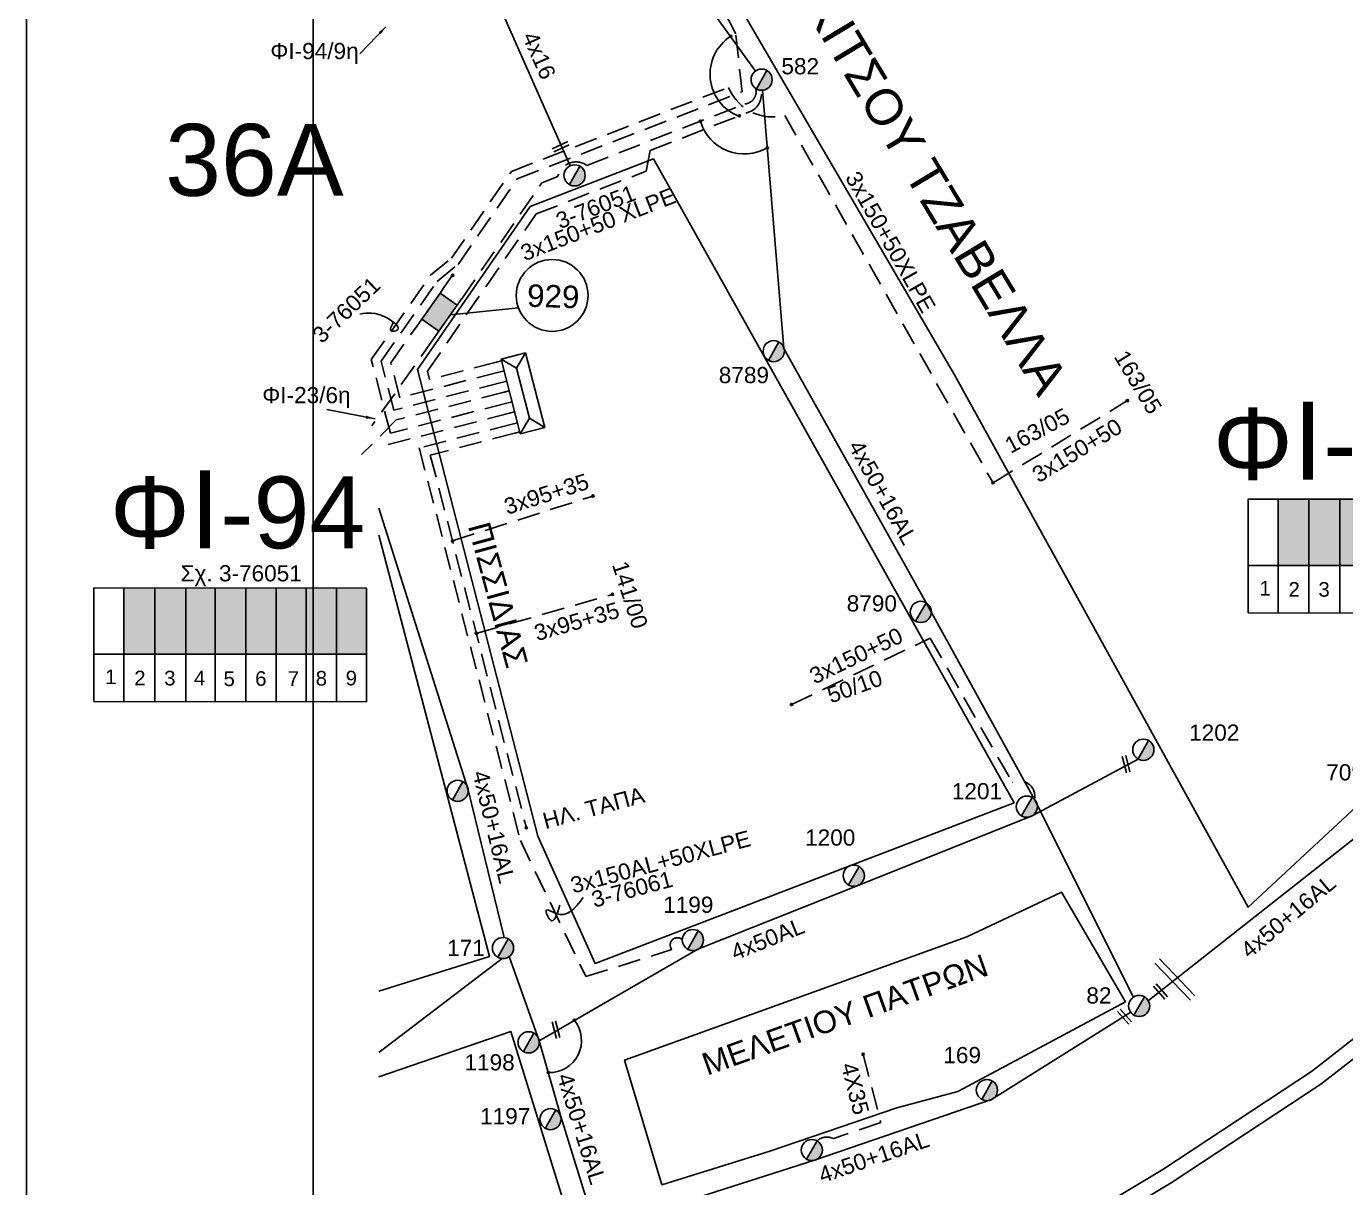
# Model space of a CAD drawing. Header units: millimetres. Extents: x 864 to 3062, y 833 to 2619.
# Drawn here: x 863.7 to 1010.6, y 1518.2 to 1647.4 of the extents above; entities that cross this region are included whole.
import ezdxf
from ezdxf.enums import TextEntityAlignment as Align

# ---------------------------------------------------------------- set-up
doc = ezdxf.new("R2010")
doc.units = ezdxf.units.MM
doc.linetypes.add('DASHED', pattern=[19.05, 12.7, -6.35])
for name, color, linetype, lineweight in [('3x150+50', 7, 'Continuous', 30), ('3x150+50 XLPE', 7, 'SYN_LINE', 30), ('3x150+70AL', 7, 'DASHED', 30), ('3X48+38', 7, 'Continuous', 30), ('3x95+35', 7, 'Continuous', 30), ('4x16', 7, 'Continuous', 30), ('4X35', 7, 'DASHED', 30), ('4x50+16AL', 7, 'Continuous', 30), ('4x50AL', 7, 'Continuous', 30), ('text διευθύνσεων', 250, 'Continuous', 30), ('Υπόβαθρο ΔΕΗ', 7, 'Continuous', 30)]:
    doc.layers.add(name, color=color, linetype=linetype, lineweight=lineweight)
for name, color, linetype in [('Link Box 4 Διευθύνσεων', 7, 'Continuous'), ('Pillar OTE', 7, 'Continuous'), ('TEXT ΚΑΛΩΔΙΩΝ', 7, 'Continuous'), ('Άγνωστα', 7, 'Continuous'), ('Επιγραφές - Σχήματα', 7, 'Continuous'), ('Καλώδια ΧΤ   3x150AL+50CU', 7, 'DASHED'), ('Μηχανική τομή', 7, 'Continuous'), ('Στύλος ΦΜ', 7, 'Continuous'), ('Στύλος ΦΜ @ 1', 7, 'Continuous'), ('Συνδέσεις', 7, 'Continuous'), ('Τομή', 7, 'Continuous'), ('Υποσταθμός πόλεως', 7, 'Continuous')]:
    doc.layers.add(name, color=color, linetype=linetype)
doc.styles.add('arial', font='arial.ttf')
doc.styles.get("Standard").update_dxf_attribs({"font": 'arial.ttf'})
doc.linetypes.add('SYN_LINE', pattern='A,0.5,-0.0001,["/\\/\\/\\/",Standard,S=0.1,R=0,X=0,Y=-0.05],-0.25', length=0.7501)
doc.dimstyles.new('ISO-25', dxfattribs={"dimtxt": 2.5, "dimasz": 2.5, "dimexe": 1.25, "dimexo": 0.625, "dimtad": 1, "dimtxsty": 'Standard', "dimcen": 2.5, "dimadec": 0, "dimazin": 0, "dimtfac": 1, "dimtmove": 0, "dimatfit": 3, "dimfxl": 1, "dimarcsym": 0})

# ---------------------------------------------------------------- blocks, each defined once
blk = doc.blocks.new('ΥΠΑΡΧΩΝ ΤΣΙΜΕΝΤΕΝΙΟΣ ΣΤΥΛΟΣ')
at = {"layer": 'Στύλος ΦΜ'}
blk.add_hatch(color=7, dxfattribs=at).paths.add_polyline_path([(-1.29, -2.28, 0.574793), (2.62, 0, 0.268822), (1.3, 2.27)])
at = {"layer": 'Στύλος ΦΜ', "color": 7}
blk.add_line((-1.29, -2.28), (1.3, 2.27), dxfattribs=at)
blk.add_circle((0, 0), 2.62, dxfattribs=at)
at = {"layer": 'Στύλος ΦΜ', "flags": 4}
for tag, p in [('ΑΡΙΘΜΟΣ', (-4.68, 8.05)), ('ΤΥΠΟΣ', (-4.91, 3.03))]:
    blk.add_attdef(tag, p, '', height=4, dxfattribs=at)
blk = doc.blocks.new('LINK BOX 4 ΑΝΑΧΩΡΗΣΕΩΝ')
at = {"layer": 'Link Box 4 Διευθύνσεων', "ltscale": 40}
blk.add_hatch(color=256, dxfattribs=at).paths.add_polyline_path([(-3.54, 0), (-3.54, -4.67), (3.54, -4.67), (3.54, 0)])
for p, q in [((-3.54, 0), (-5.33, 0)), ((5.33, 0), (3.54, 0)), ((-3.54, -4.67), (-5.33, -4.67)), ((5.33, -4.67), (3.54, -4.67))]:
    blk.add_line(p, q, dxfattribs=at)
blk.add_lwpolyline([(-3.54, -4.67), (-3.54, 0), (3.54, 0), (3.54, -4.67)], close=True, dxfattribs=at)
blk = doc.blocks.new('ΥΠΟΣΤΑΘΜΟΣ ΠΟΛΕΩΣ 8 ΑΝΑΧΩΡΗΣΕΩΝ')
at = {"layer": 'Υποσταθμός πόλεως', "linetype": 'Continuous', "ltscale": 40}
for p, q in [((-8.18, -2.82), (-8.18, -4)), ((-5.9, -2.82), (-5.9, -4)), ((-3.55, -2.82), (-3.55, -4)), ((-1.28, -2.82), (-1.28, -4)), ((1.23, -2.82), (1.23, -4)), ((3.56, -2.82), (3.56, -4)), ((6.03, -2.82), (6.03, -4)), ((8.16, -2.82), (8.16, -4))]:
    blk.add_line(p, q, dxfattribs=at)
blk.add_lwpolyline([(-8.57, 2.82), (8.57, 2.82), (8.57, -2.82), (-8.57, -2.82)], close=True, dxfattribs=at)
for points in [[(-5.75, 0), (-8.57, 2.82)], [(5.75, 0), (8.57, 2.82)], [(-8.57, -2.82), (-5.75, 0)], [(-5.75, 0), (5.75, 0)], [(8.57, -2.82), (5.75, 0)]]:
    blk.add_lwpolyline(points, dxfattribs=at)
at = {"layer": 'Υποσταθμός πόλεως', "linetype": 'SYN_LINE', "ltscale": 40, "flags": 1}
for tag, p in [('ΜΕΤΑΣΧΗΜΑΤΙΣΜΟΣ', (9.59, 1.44)), ('ΙΣΧΥΣ', (9.57, -1.35)), ('ΑΡΙΘΜΟΣ', (9.69, -4.07))]:
    blk.add_attdef(tag, p, '', height=1.8, dxfattribs=at)
blk = doc.blocks.new('_ΣΥΝΔΕΣΗ')
at = {"layer": 'Συνδέσεις', "linetype": 'SYN_LINE', "ltscale": 40}
blk.add_hatch(color=256, dxfattribs=at).paths.add_polyline_path([(0.5, -0.01, 1), (-0.5, -0.01, 1)])
at = {"layer": 'Συνδέσεις'}
blk.add_circle((0, -0.01), 0.5, dxfattribs=at)
blk = doc.blocks.new('ΤΟΜΗ')
at = {"layer": 'Τομή', "ltscale": 40}
for p, q in [((-5.68, 0), (17.06, 0)), ((-5.68, -2.77), (17.06, -2.77))]:
    blk.add_line(p, q, dxfattribs=at)
blk = doc.blocks.new('ΜΗΧΑΝΙΚΗ ΤΟΜΗ')
at = {"layer": 'Μηχανική τομή', "ltscale": 40}
for p, q in [((-1.89, 0.78), (5.69, 0.78)), ((-1.89, -0.77), (5.69, -0.77))]:
    blk.add_line(p, q, dxfattribs=at)

msp = doc.modelspace()

# ---------------------------------------------------------------- hatches: boundary and pattern name
at = {"layer": 'Καλώδια ΧΤ   3x150AL+50CU', "linetype": 'DASHED', "lineweight": -3, "ltscale": 0.2}
h = msp.add_hatch(color=151, dxfattribs=at)
h.dxf.hatch_style = 1
h.paths.add_polyline_path([(1006.48, 1594.76), (1003.04, 1594.76), (1003.04, 1587.4), (1006.48, 1587.4)])
h = msp.add_hatch(color=2, dxfattribs=at)
h.dxf.hatch_style = 1
h.paths.add_polyline_path([(1006.48, 1587.4), (1009.92, 1587.4), (1009.92, 1594.76), (1006.48, 1594.76)])
h = msp.add_hatch(color=1, dxfattribs=at)
h.dxf.hatch_style = 1
h.paths.add_polyline_path([(1013.22, 1594.76), (1009.92, 1594.76), (1009.92, 1587.4), (1013.22, 1587.39)])
h = msp.add_hatch(color=27, dxfattribs=at)
h.dxf.hatch_style = 1
h.paths.add_polyline_path([(878, 1584.9), (874.56, 1584.9), (874.56, 1577.54), (878, 1577.53)])
h = msp.add_hatch(color=151, dxfattribs=at)
h.dxf.hatch_style = 1
h.paths.add_polyline_path([(878, 1577.53), (881.44, 1577.53), (881.44, 1584.9), (878, 1584.9)])
h = msp.add_hatch(color=6, dxfattribs=at)
h.dxf.hatch_style = 1
h.paths.add_polyline_path([(884.73, 1584.9), (881.44, 1584.9), (881.44, 1577.53), (884.73, 1577.53)])
h = msp.add_hatch(color=2, dxfattribs=at)
h.dxf.hatch_style = 1
h.paths.add_polyline_path([(888.03, 1584.89), (884.73, 1584.89), (884.73, 1577.53), (888.03, 1577.52)])
h = msp.add_hatch(color=85, dxfattribs=at)
h.dxf.hatch_style = 1
h.paths.add_polyline_path([(891.42, 1584.89), (888.12, 1584.89), (888.12, 1577.52), (891.42, 1577.52)])
h = msp.add_hatch(color=30, dxfattribs=at)
h.dxf.hatch_style = 1
h.paths.add_polyline_path([(894.81, 1584.89), (891.52, 1584.89), (891.52, 1577.52), (894.81, 1577.52)])
h = msp.add_hatch(color=62, dxfattribs=at)
h.dxf.hatch_style = 1
h.paths.add_polyline_path([(898.15, 1584.88), (894.85, 1584.88), (894.85, 1577.52), (898.15, 1577.51)])
h = msp.add_hatch(color=173, dxfattribs=at)
h.dxf.hatch_style = 1
h.paths.add_polyline_path([(901.47, 1584.88), (898.17, 1584.88), (898.17, 1577.51), (901.47, 1577.51)])

# ---------------------------------------------------------------- linework, layer by layer
at = {"layer": '3x150+50', "color": 62, "linetype": 'DASHED', "lineweight": -3, "ltscale": 0.2}
msp.add_lwpolyline([(971.31, 1596.6), (986.27, 1605.74)], dxfattribs=at)
at = {"layer": '3x150+50', "color": 85, "linetype": 'DASHED', "lineweight": -3, "ltscale": 0.2}
msp.add_lwpolyline([(948.89, 1571.92), (964.3, 1579.31), (973.49, 1563.22, -0.642399), (975.92, 1561.37, 1.509449)], format="xyb", dxfattribs=at)
at = {"layer": '3x150+50 XLPE', "color": 27, "linetype": 'DASHED', "lineweight": -3, "ltscale": 0.2}
msp.add_lwpolyline([(916.6, 1607.78), (904.59, 1604.68), (903.19, 1610.14), (909.44, 1619.01), (911.76, 1620.91), (918.34, 1630.42), (943.37, 1640.12), (942.67, 1646.58), (936.34, 1658.59), (959.74, 1671.34, 0.381517), (963.73, 1670.3), (964.97, 1668.49), (981.6, 1685.25, 0.835214), (983.41, 1686.44, 2.057459)], format="xyb", dxfattribs=at)
at = {"layer": '3x150+50 XLPE', "color": 62, "linetype": 'DASHED', "lineweight": -3, "ltscale": 0.2}
msp.add_lwpolyline([(917.19, 1605.47), (904.22, 1602.12), (902.1, 1610.33), (908.7, 1619.7), (911.01, 1621.6), (917.69, 1631.24), (941.86, 1640.61), (941.95, 1640.42, 0.367009), (948.12, 1637.49), (971.31, 1596.6)], format="xyb", dxfattribs=at)
at = {"layer": '3x150+50 XLPE', "color": 151, "linetype": 'DASHED', "lineweight": -3, "ltscale": 0.2}
msp.add_lwpolyline([(916.02, 1610.02), (908.57, 1608.1), (908.34, 1609.02), (920.45, 1626.52), (932.71, 1631.28), (933.14, 1633.59), (944.2, 1637.88, 0.371641), (945.48, 1640.29)], format="xyb", dxfattribs=at)
at = {"layer": '3x150+70AL', "color": 85, "linetype": 'DASHED', "lineweight": -3, "ltscale": 0.2}
msp.add_lwpolyline([(912.17, 1617.09), (921.09, 1629.99), (922.85, 1630.67, -0.536054), (926.09, 1631.93), (943.7, 1638.77, 0.474686), (944.88, 1640.49)], format="xyb", dxfattribs=at)
for points in [[(910.26, 1618.44), (911.15, 1619.7)], [(916.31, 1608.92), (905.27, 1606.07), (904.27, 1609.94), (907.19, 1614.08)]]:
    msp.add_lwpolyline(points, dxfattribs=at)
at = {"layer": '3x150+70AL', "color": 1, "linetype": 'DASHED', "lineweight": -3, "ltscale": 0.2}
msp.add_lwpolyline([(909.1, 1612.74), (902.17, 1602.93)], dxfattribs=at)
at = {"layer": '3x150+70AL', "color": 6, "linetype": 'DASHED', "lineweight": -3, "ltscale": 0.2}
msp.add_lwpolyline([(916.88, 1606.68), (904.88, 1603.59), (901.02, 1599.75)], dxfattribs=at)
at = {"layer": '3x150+70AL', "color": 173, "linetype": 'DASHED', "lineweight": -3, "ltscale": 0.2}
msp.add_lwpolyline([(917.49, 1604.34), (903.54, 1600.74)], dxfattribs=at)
at = {"layer": '3x150+70AL', "color": 30, "linetype": 'DASHED', "lineweight": -3, "ltscale": 0.2}
msp.add_lwpolyline([(917.79, 1603.14), (907.44, 1600.48), (918.7, 1556.78), (925.97, 1541.64), (935.55, 1544.65, -0.914098), (936.72, 1545.77, 78.411163)], format="xyb", dxfattribs=at)
at = {"layer": '3x150+70AL', "color": 2, "linetype": 'DASHED', "lineweight": -3, "ltscale": 0.2}
msp.add_lwpolyline([(918.06, 1602.11), (908.67, 1599.69), (919.36, 1558.2)], dxfattribs=at)
at = {"layer": '3X48+38', "color": 151, "linetype": 'Continuous', "lineweight": -3, "ltscale": 0.2}
msp.add_lwpolyline([(931.19, 1661.42), (944.86, 1642.42)], dxfattribs=at)
at = {"layer": '3x95+35', "color": 2, "linetype": 'DASHED', "lineweight": -3, "ltscale": 0.2}
for points in [[(911.14, 1590.13), (926.78, 1595.13)], [(913.79, 1579.84), (928.95, 1584.18)]]:
    msp.add_lwpolyline(points, dxfattribs=at)
at = {"layer": '4x16', "color": 62, "linetype": 'Continuous', "lineweight": -3, "ltscale": 0.2}
msp.add_lwpolyline([(914.81, 1653.21), (924.25, 1631.89)], dxfattribs=at)
at = {"layer": '4X35', "color": 85, "linetype": 'DASHED', "lineweight": -3, "ltscale": 0.2}
msp.add_lwpolyline([(956.85, 1532.99), (958.81, 1525.4), (953.54, 1523.62, 0.307982), (951.72, 1523.37, 5.904928)], format="xyb", dxfattribs=at)
at = {"layer": '4x50+16AL', "color": 85, "linetype": 'Continuous', "lineweight": -3, "ltscale": 0.2}
for points in [[(986.93, 1539.36), (975.92, 1561.37), (963.86, 1583.25), (948.04, 1611.56), (945.64, 1640.29)], [(902.94, 1505.31), (908.48, 1507), (925.92, 1513.05), (951.43, 1521.2), (971.15, 1527.95), (986.64, 1537.68), (986.64, 1537.68)]]:
    msp.add_lwpolyline(points, dxfattribs=at)
at = {"layer": '4x50+16AL', "color": 30, "linetype": 'Continuous', "lineweight": -3, "ltscale": 0.2}
for points in [[(902.94, 1593.78), (912.88, 1562.43), (916.9, 1545.99)], [(916.67, 1543.64), (902.94, 1533.21)], [(917.46, 1543.87), (920.78, 1534.51), (923.19, 1526.06), (926.81, 1514.45), (928.23, 1508.37)]]:
    msp.add_lwpolyline(points, dxfattribs=at)
at = {"layer": '4x50+16AL', "color": 6, "linetype": 'Continuous', "lineweight": -3, "ltscale": 0.2}
msp.add_lwpolyline([(988.6, 1538.98), (1014.64, 1559.45), (1047.88, 1594.7)], dxfattribs=at)
at = {"layer": '4x50AL', "color": 30, "linetype": 'Continuous', "lineweight": -3, "ltscale": 0.2}
msp.add_lwpolyline([(920.78, 1534.51), (938.46, 1544.68), (956.17, 1551.75), (975.73, 1559.58), (987.46, 1565.86)], dxfattribs=at)
at = {"layer": 'Pillar OTE', "lineweight": -3, "ltscale": 40}
for points in [[(999.71, 1582.12), (999.71, 1594.76), (1020, 1594.76), (1020, 1582.1), (999.71, 1582.12)], [(1003.04, 1582.12), (1003.04, 1594.76)], [(1006.48, 1582.12), (1006.48, 1594.76)], [(1009.92, 1582.11), (1009.92, 1594.76)], [(999.71, 1587.41), (1020, 1587.39)], [(871.23, 1572.26), (871.23, 1584.9), (901.56, 1584.89), (901.56, 1572.23), (871.23, 1572.26)], [(874.56, 1572.25), (874.56, 1584.9)], [(878, 1572.25), (878, 1584.9)], [(881.44, 1572.25), (881.44, 1584.9)], [(884.73, 1572.24), (884.73, 1584.9)], [(888.12, 1572.24), (888.12, 1584.89)], [(891.52, 1572.24), (891.52, 1584.89)], [(894.85, 1572.23), (894.85, 1584.89)], [(898.24, 1572.23), (898.24, 1584.89)], [(871.23, 1577.54), (901.56, 1577.51)]]:
    msp.add_lwpolyline(points, dxfattribs=at)
at = {"layer": 'Επιγραφές - Σχήματα', "lineweight": -3}
msp.add_lwpolyline([(863.7, 1860.67), (3062.46, 1860.7), (3062.47, 841.56), (863.7, 841.54)], close=True, dxfattribs=at)
at = {"layer": 'Υπόβαθρο ΔΕΗ', "lineweight": -3}
for points in [[(895.62, 1848.12), (2896.63, 1848.12), (2896.63, 844.79), (895.62, 844.79)], [(1105.55, 1728.37), (1075.34, 1786.37), (1062.9, 1782.21), (1025.01, 1728.5), (964.76, 1666.2), (961.54, 1671.38), (937.88, 1658.55), (967.04, 1608.63), (999.7, 1549.37), (1011.25, 1560.11), (1026.35, 1573.68), (1046.35, 1595.59), (1059.31, 1612.34), (1068.55, 1627.19), (1080.57, 1651.48), (1092.53, 1680.54), (1098.33, 1697.64), (1101.89, 1709.05)], [(973.66, 1560.97), (927.02, 1543.12), (920.63, 1557.27), (907.26, 1609.21), (919.8, 1627.34), (933.5, 1632.65)], [(986.06, 1538.85), (978.95, 1551.03), (968.4, 1546.08), (930.3, 1532.36), (934.46, 1518.47), (946.45, 1522.22), (960.62, 1527.03), (967.41, 1528.87)]]:
    msp.add_lwpolyline(points, close=True, dxfattribs=at)
for points in [[(1164.79, 1836.68), (1141.73, 1769.04), (1120.58, 1706.86), (1109.05, 1672.96), (1092.03, 1640.4), (1080.32, 1620.2), (1066.96, 1598.83), (1055.04, 1581.51), (1043.99, 1566.95), (1032.07, 1553.51), (1020.58, 1541.85), (1006.77, 1531.08), (990.21, 1520.18), (970.16, 1508.16), (947.82, 1495.36), (920.29, 1483.02), (901.66, 1477.14)], [(1166.8, 1836.19), (1143.99, 1769.65), (1122.56, 1707.47), (1110.15, 1670.89), (1093.55, 1639.18), (1081.87, 1619.29), (1068.71, 1597.42), (1055.84, 1579.35), (1044.79, 1565.07), (1033.3, 1551.93), (1021.58, 1540.36), (1007.82, 1529.66), (991.15, 1518.69), (971.05, 1506.64), (948.62, 1493.79), (920.92, 1481.37), (902.2, 1475.46)], [(910.9, 1615.3), (918.47, 1616.08)], [(902.94, 1590.78), (915.25, 1543.89), (902.94, 1540.03)], [(902.94, 1530.5), (917.63, 1535.54), (924.04, 1514.83), (902.94, 1507.53)]]:
    msp.add_lwpolyline(points, dxfattribs=at)
msp.add_circle((922.23, 1617.45), 4, dxfattribs=at)
for centre, radius, start, end in [((944.83, 1642.07), 5.02, 122.4975, 249.6452), ((943.62, 1638.28), 5.09, 196.4489, 300.1589), ((921.94, 1534.53), 3.56, 267.6096, 38.9533)]:
    msp.add_arc(centre, radius, start, end, dxfattribs=at)
for points in [[(900.82, 1615.38), (903.8, 1614.98), (904.98, 1613.58), (904.33, 1613.49), (904.58, 1614.5)], [(923.09, 1549.59), (922.03, 1547.92), (921.61, 1549.04), (922.58, 1548.7), (925.68, 1550.43)]]:
    msp.add_spline(points, degree=3, dxfattribs=at)

# ---------------------------------------------------------------- block references
at = {"layer": 'Link Box 4 Διευθύνσεων', "lineweight": -3, "xscale": 0.5, "yscale": 0.5, "zscale": 0.5, "rotation": 54.82563664688864}
msp.add_blockref('LINK BOX 4 ΑΝΑΧΩΡΗΣΕΩΝ', (908.73, 1616.26), dxfattribs=at)
at = {"layer": 'Μηχανική τομή', "lineweight": -3, "zscale": 0.4999999999999997}
for p, xscale, yscale, rotation in [((922.76, 1633.79), 0.2499999999999462, 0.2499999999999462, 25.17303877678903), ((986.25, 1564.83), 0.2499999999999462, 0.2499999999999462, 104.5679302931103), ((989.65, 1540.34), 0.2499999999999997, 0.2499999999999997, 311.7808373628912), ((985.63, 1537.55), 0.2499999999999997, 0.2499999999999997, 311.7808373628912), ((922.79, 1535.27), 0.2499999999999462, 0.2499999999999462, 104.5679302931103)]:
    msp.add_blockref('ΜΗΧΑΝΙΚΗ ΤΟΜΗ', p, dxfattribs=dict(at, xscale=xscale, yscale=yscale, rotation=rotation))
at = {"layer": 'Στύλος ΦΜ @ 1', "lineweight": -3, "ltscale": 40}
ref = msp.add_blockref('ΥΠΑΡΧΩΝ ΤΣΙΜΕΝΤΕΝΙΟΣ ΣΤΥΛΟΣ', (945.55, 1641.46), dxfattribs=dict(at, xscale=0.4499999999998181, yscale=0.4499999999998181, zscale=0.4499999999998181))
ref.add_attrib('ΤΥΠΟΣ', '582', (947.75, 1642.06), dxfattribs={"layer": 'Στύλος ΦΜ', "height": 1.8, "flags": 4})
for p, xscale, yscale, zscale in [((924.73, 1630.81), 0.4499999999998181, 0.4499999999998181, 0.4499999999998181), ((911.71, 1562.32), 0.4499999999998181, 0.4499999999998181, 0.4499999999998181), ((951.14, 1522.34), 0.4499999999998164, 0.4499999999998164, 0.4499999999998164)]:
    msp.add_blockref('ΥΠΑΡΧΩΝ ΤΣΙΜΕΝΤΕΝΙΟΣ ΣΤΥΛΟΣ', p, dxfattribs=dict(at, xscale=xscale, yscale=yscale, zscale=zscale))
ref = msp.add_blockref('ΥΠΑΡΧΩΝ ΤΣΙΜΕΝΤΕΝΙΟΣ ΣΤΥΛΟΣ', (946.9, 1611.25), dxfattribs=dict(at, xscale=0.4499999999998207, yscale=0.4499999999998207, zscale=0.4499999999998207))
ref.add_attrib('ΤΥΠΟΣ', '8789', (940.78, 1607.69), dxfattribs={"layer": 'Στύλος ΦΜ', "height": 1.8, "flags": 4})
ref = msp.add_blockref('ΥΠΑΡΧΩΝ ΤΣΙΜΕΝΤΕΝΙΟΣ ΣΤΥΛΟΣ', (963.27, 1582.23), dxfattribs=dict(at, xscale=0.4499999999998038, yscale=0.4499999999998038, zscale=0.4499999999998038))
ref.add_attrib('ΤΥΠΟΣ', '8790', (955.02, 1582.28), dxfattribs={"layer": 'Στύλος ΦΜ', "height": 1.8, "flags": 4})
ref = msp.add_blockref('ΥΠΑΡΧΩΝ ΤΣΙΜΕΝΤΕΝΙΟΣ ΣΤΥΛΟΣ', (988.04, 1566.89), dxfattribs=dict(at, xscale=0.4499999999998181, yscale=0.4499999999998181, zscale=0.4499999999998181))
ref.add_attrib('ΤΥΠΟΣ', '1202', (993.14, 1567.9), dxfattribs={"layer": 'Στύλος ΦΜ', "height": 1.8, "flags": 4})
ref = msp.add_blockref('ΥΠΑΡΧΩΝ ΤΣΙΜΕΝΤΕΝΙΟΣ ΣΤΥΛΟΣ', (1014.05, 1560.47), dxfattribs=dict(at, xscale=0.4499999999998181, yscale=0.4499999999998181, zscale=0.4499999999998181))
ref.add_attrib('ΑΡΙΘΜΟΣ', '709', (1008.41, 1563.48), dxfattribs={"layer": 'Στύλος ΦΜ', "height": 1.8, "flags": 4})
ref = msp.add_blockref('ΥΠΑΡΧΩΝ ΤΣΙΜΕΝΤΕΝΙΟΣ ΣΤΥΛΟΣ', (975.07, 1560.56), dxfattribs=dict(at, xscale=0.4499999999998184, yscale=0.4499999999998184, zscale=0.4499999999998184))
ref.add_attrib('ΤΥΠΟΣ', '1201', (966.72, 1561.38), dxfattribs={"layer": 'Στύλος ΦΜ', "height": 1.8, "flags": 4})
ref = msp.add_blockref('ΥΠΑΡΧΩΝ ΤΣΙΜΕΝΤΕΝΙΟΣ ΣΤΥΛΟΣ', (955.81, 1552.88), dxfattribs=dict(at, xscale=0.449999999999818, yscale=0.449999999999818, zscale=0.449999999999818))
ref.add_attrib('ΤΥΠΟΣ', '1200', (950.39, 1556.22), dxfattribs={"layer": 'Στύλος ΦΜ', "height": 1.8, "flags": 4})
ref = msp.add_blockref('ΥΠΑΡΧΩΝ ΤΣΙΜΕΝΤΕΝΙΟΣ ΣΤΥΛΟΣ', (937.9, 1545.71), dxfattribs=dict(at, xscale=0.449999999999818, yscale=0.449999999999818, zscale=0.449999999999818))
ref.add_attrib('ΤΥΠΟΣ', '1199', (934.59, 1548.74), dxfattribs={"layer": 'Στύλος ΦΜ', "height": 1.8, "flags": 4})
ref = msp.add_blockref('ΥΠΑΡΧΩΝ ΤΣΙΜΕΝΤΕΝΙΟΣ ΣΤΥΛΟΣ', (916.76, 1544.82), dxfattribs=dict(at, xscale=0.4499999999998186, yscale=0.4499999999998186, zscale=0.4499999999998186))
ref.add_attrib('ΤΥΠΟΣ', '171', (910.54, 1543.94), dxfattribs={"layer": 'Στύλος ΦΜ', "height": 1.8, "flags": 4})
ref = msp.add_blockref('ΥΠΑΡΧΩΝ ΤΣΙΜΕΝΤΕΝΙΟΣ ΣΤΥΛΟΣ', (987.58, 1538.38), dxfattribs=dict(at, xscale=0.4499999999998181, yscale=0.4499999999998181, zscale=0.4499999999998181))
ref.add_attrib('ΤΥΠΟΣ', '82', (981.7, 1538.65), dxfattribs={"layer": 'Στύλος ΦΜ', "height": 1.8, "flags": 4})
ref = msp.add_blockref('ΥΠΑΡΧΩΝ ΤΣΙΜΕΝΤΕΝΙΟΣ ΣΤΥΛΟΣ', (919.62, 1534.33), dxfattribs=dict(at, xscale=0.4499999999998181, yscale=0.4499999999998181, zscale=0.4499999999998181))
ref.add_attrib('ΑΡΙΘΜΟΣ', '1198', (912.47, 1531.2), dxfattribs={"layer": 'Στύλος ΦΜ', "height": 1.8, "flags": 4})
ref = msp.add_blockref('ΥΠΑΡΧΩΝ ΤΣΙΜΕΝΤΕΝΙΟΣ ΣΤΥΛΟΣ', (970.63, 1529.01), dxfattribs=dict(at, xscale=0.4499999999996194, yscale=0.4499999999996194, zscale=0.4499999999996194))
ref.add_attrib('ΤΥΠΟΣ', '169', (965.78, 1532.01), dxfattribs={"layer": 'Στύλος ΦΜ', "height": 1.8, "rotation": 360, "flags": 4})
ref = msp.add_blockref('ΥΠΑΡΧΩΝ ΤΣΙΜΕΝΤΕΝΙΟΣ ΣΤΥΛΟΣ', (922.05, 1525.78), dxfattribs=dict(at, xscale=0.4499999999998181, yscale=0.4499999999998181, zscale=0.4499999999998181))
ref.add_attrib('ΤΥΠΟΣ', '1197', (914.21, 1525.21), dxfattribs={"layer": 'Στύλος ΦΜ', "height": 1.8, "flags": 4})
at = {"layer": 'Συνδέσεις', "lineweight": -3, "xscale": 0.25, "yscale": 0.25, "zscale": 0.25}
for p in [(942.1, 1646.29), (943.07, 1637.44), (938.73, 1636.85), (946.18, 1633.88), (911.15, 1619.7), (986.27, 1605.74), (971.31, 1596.6), (926.78, 1595.14), (911.14, 1590.13), (928.95, 1584.19), (913.79, 1579.84), (948.89, 1571.93), (919.36, 1558.2), (924.71, 1536.78), (956.85, 1532.99), (921.79, 1530.97)]:
    msp.add_blockref('_ΣΥΝΔΕΣΗ', p, dxfattribs=at)
at = {"layer": 'Τομή', "lineweight": -3, "xscale": 0.2499999999999997, "yscale": 0.2499999999999997, "zscale": 0.2499999999999997, "rotation": 313.8895096616357}
msp.add_blockref('ΤΟΜΗ', (990.82, 1542.59), dxfattribs=at)
at = {"layer": 'Υποσταθμός πόλεως', "lineweight": -3, "xscale": 0.4999999999999999, "yscale": 0.4999999999999999, "zscale": 0.4999999999999999, "rotation": 284.4427223981315}
msp.add_blockref('ΥΠΟΣΤΑΘΜΟΣ ΠΟΛΕΩΣ 8 ΑΝΑΧΩΡΗΣΕΩΝ', (918.98, 1606.56), dxfattribs=at)

# ---------------------------------------------------------------- texts
at = {"lineweight": -3, "ltscale": 30, "char_height": 1.63, "width": 11.2573, "attachment_point": 1}
for s, insert in [('1', (1000.96, 1585.68)), ('2', (1004.2, 1585.55)), ('3', (1007.53, 1585.55)), ('1', (872.47, 1575.82)), ('2', (875.71, 1575.68)), ('3', (879.04, 1575.68)), ('4', (882.35, 1575.68)), ('5', (885.65, 1575.6)), ('6', (889.17, 1575.63)), ('7', (892.8, 1575.63)), ('8', (895.91, 1575.66)), ('9', (899.24, 1575.68))]:
    msp.add_mtext(s, dxfattribs=dict(at, insert=insert))
at = {"layer": 'text διευθύνσεων', "color": 7, "lineweight": -3}
for s, rotation, p in [('ΠΙΣΣΙΔIAΣ', 285.2297, (916.21, 1584.13)), ('ΜΕΛΕΤΙΟΥ ΠΑΤΡΩΝ ', 19.6598, (955.28, 1537.57))]:
    msp.add_text(s, height=2.5, rotation=rotation, dxfattribs=at).set_placement(p, align=Align.MIDDLE_CENTER)
at = {"layer": 'text διευθύνσεων', "color": 7, "lineweight": -3, "ltscale": 40, "insert": (953.51, 1651.71), "char_height": 4, "width": 94.4586, "attachment_point": 1, "rotation": 301.073, "style": 'arial'}
msp.add_mtext('KITΣOY TZABEΛΛA', dxfattribs=at)
at = {"layer": 'TEXT ΚΑΛΩΔΙΩΝ', "linetype": 'Continuous', "lineweight": -3, "ltscale": 0.2}
for s, rotation, p in [('4x16', 293.8935, (920.79, 1644.16)), ('3x150+50XLPE', 299.5643, (959.91, 1623.4)), ('3x150+50 XLPE', 21.1913, (927.34, 1625.38)), ('3x150+50', 31.4301, (980.66, 1600.2)), ('4x50+16AL', 299.2018, (959.05, 1595.54)), ('3x95+35', 17.7379, (921.59, 1595.36)), ('3x95+35', 15.981, (924.96, 1581.17)), ('3x150+50', 25.6204, (956.07, 1577.36)), ('4x50+16AL', 283.7388, (915.74, 1558.31)), ('3x150AL+50XLPE', 15, (934.3, 1554.42)), ('4x50+16AL', 39.852, (1004.17, 1548.36)), ('4x50AL', 21.7825, (946.22, 1545.84)), ('4X35', 284.4277, (955.97, 1529.18)), ('4x50+16AL', 287.3018, (925.5, 1524.71)), ('4x50+16AL', 18.8947, (958.04, 1521.56))]:
    msp.add_text(s, height=1.8, rotation=rotation, dxfattribs=at).set_placement(p, align=Align.MIDDLE_CENTER)
at = {"layer": 'Άγνωστα', "lineweight": -3, "ltscale": 40, "char_height": 1.8, "width": 27.758, "attachment_point": 1, "line_spacing_factor": 3, "style": 'arial'}
for s, insert in [('ΦΙ-94/9η', (890.86, 1645.55)), ('ΦΙ-23/6η', (889.96, 1607.26))]:
    msp.add_mtext(s, dxfattribs=dict(at, insert=insert))
at = {"layer": 'Άγνωστα', "lineweight": -3, "ltscale": 40, "char_height": 1.8, "width": 27.758, "attachment_point": 1, "style": 'arial'}
for s, insert, rotation in [('3-76051', (922.45, 1626.5), 21), ('3-76051', (895.35, 1613.31), 43.6616), ('163/05', (986.25, 1611.57), 301.0775), ('163/05', (972.41, 1601.39), 28.1611), ('141/00', (930.59, 1588.06), 287.817), ('50/10', (952.65, 1573.73), 19.5583), ('ΗΛ. ΤΑΠΑ', (921.01, 1559.79), 15.0466), ('3-76061', (926.44, 1551.04), 15.0466)]:
    msp.add_mtext(s, dxfattribs=dict(at, insert=insert, rotation=rotation))
at = {"layer": 'Άγνωστα', "lineweight": -3, "insert": (919.49, 1618.7), "char_height": 2.5, "width": 13.4112, "attachment_point": 1, "rotation": 358.1643}
msp.add_mtext('929', dxfattribs=at)
at = {"layer": 'Άγνωστα', "lineweight": -3, "ltscale": 40, "insert": (880.87, 1587.43), "char_height": 1.8, "width": 27.758, "attachment_point": 1, "style": 'arial'}
msp.add_mtext('Σχ. 3-76051', dxfattribs=at)
at = {"layer": 'Επιγραφές - Σχήματα', "lineweight": -3, "insert": (879.15, 1636.54), "char_height": 8, "width": 15.5504, "attachment_point": 1, "style": 'arial'}
msp.add_mtext('36A', dxfattribs=at)
at = {"layer": 'Υπόβαθρο ΔΕΗ', "lineweight": -3, "char_height": 8, "width": 84.6573, "attachment_point": 1}
for s, insert in [('Φ{\\H1.0833x;I}-74', (995.78, 1605.62)), ('Φ{\\H1.0833x;I}-94', (872.99, 1597.97))]:
    msp.add_mtext(s, dxfattribs=dict(at, insert=insert))

# ---------------------------------------------------------------- leaders
at = {"layer": 'Επιγραφές - Σχήματα', "lineweight": -3, "ltscale": 40}
for points in [[(903.73, 1647.35), (900.81, 1644.35)], [(902.52, 1603.72), (897.15, 1604.74)]]:
    msp.add_leader(points, dimstyle='ISO-25', override={"dimasz": 1, "dimtad": 0}, dxfattribs=at)

doc.saveas('drawing.dxf')
